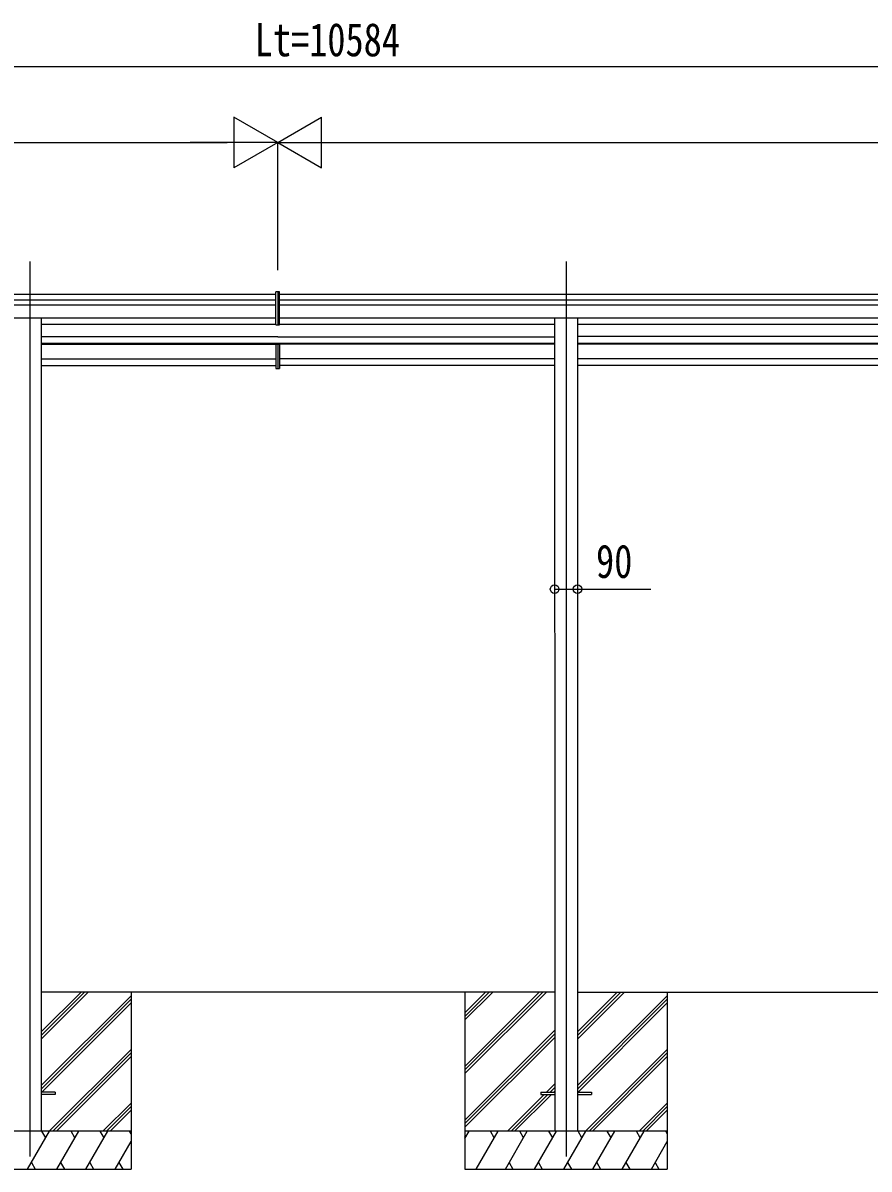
# Model space of a CAD drawing. Units: millimetres, scale not verified. Extents: x -16820 to 16820, y -11880 to 11880.
# Drawn here: x -389 to 2957, y -8043 to -3510 of the extents above; entities that cross this region are included whole.
import ezdxf
from ezdxf.enums import TextEntityAlignment as Align

# ---------------------------------------------------------------- set-up
doc = ezdxf.new("R2010")
doc.units = ezdxf.units.MM
doc.header["$LTSCALE"] = 40
for name, color, linetype in [('0-3_YKK_12', 2, 'Continuous'), ('0-4_YKK_13', 4, 'Continuous'), ('0-5_YKK_A1', 4, 'Continuous'), ('0-6_YKK_D', 6, 'Continuous')]:
    doc.layers.add(name, color=color, linetype=linetype)
doc.styles.add('ＭＳ ゴシック', font='')
doc.styles.get('ＭＳ ゴシック').set_extended_font_data('MS Gothic')

msp = doc.modelspace()

# ---------------------------------------------------------------- linework, layer by layer
at = {"layer": '0-3_YKK_12'}
for p, q in [((-361.3, -4453.91), (-361.3, -4931.65)), ((1758.7, -4453.91), (1758.7, -4931.65)), ((-361.3, -4931.65), (-361.3, -7993.43)), ((1758.7, -4931.65), (1758.7, -7993.43))]:
    msp.add_line(p, q, dxfattribs=at)
at = {"layer": '0-4_YKK_13'}
for p, q in [((618.7, -4573.36), (611.2, -4573.86)), ((611.2, -4703.75), (611.2, -4573.86)), ((626.2, -4573.86), (618.7, -4573.36)), ((618.7, -4573.36), (618.7, -4704.26)), ((626.2, -4703.75), (626.2, -4573.86)), ((611.2, -4782.14), (611.2, -4876.75)), ((616.2, -4781.14), (612.2, -4781.14)), ((618.7, -4780.08), (618.7, -4877.26)), ((621.2, -4781.11), (625.2, -4781.14)), ((626.2, -4782.14), (626.2, -4876.75)), ((611.2, -4876.76), (618.7, -4877.26)), ((618.7, -4877.26), (626.2, -4876.76)), ((-261.3, -7738.93), (-316.3, -7738.93)), ((-261.3, -7747.93), (-316.3, -7747.93)), ((-261.3, -7738.93), (-261.3, -7747.93)), ((1658.7, -7738.93), (1658.7, -7747.93)), ((1658.7, -7738.93), (1713.7, -7738.93)), ((1658.7, -7747.93), (1713.7, -7747.93)), ((1803.7, -7738.93), (1858.7, -7738.93)), ((1803.7, -7747.93), (1858.7, -7747.93)), ((1858.7, -7738.93), (1858.7, -7747.93))]:
    msp.add_line(p, q, dxfattribs=at)
for points in [[(611.2, -4703.75), (618.7, -4704.26), (626.2, -4703.75)], [(616.2, -4781.12), (616.2, -4780.55), (616.2, -4780.1)], [(621.2, -4781.12), (621.2, -4780.55), (621.2, -4780.1)]]:
    msp.add_lwpolyline(points, dxfattribs=at)
for centre, major_axis, start_param, end_param in [((612.2, -4782.14), (0.909, 0.42), 1.1412323, 2.7120287), ((625.2, -4782.14), (0.909, -0.42), 0.429564, 2.0003603)]:
    msp.add_ellipse(centre, major_axis=major_axis, ratio=0.991593, start_param=start_param, end_param=end_param, dxfattribs=at)
at = {"layer": '0-5_YKK_A1'}
for p, q in [((-4225.4, -4582.7), (611.2, -4582.7)), ((-4209.4, -4605.57), (611.2, -4605.57)), ((626.2, -4582.7), (6182.8, -4582.7)), ((626.2, -4605.57), (6166.8, -4605.57)), ((-4209.4, -4625.73), (611.2, -4625.73)), ((626.2, -4625.73), (6166.8, -4625.73)), ((-4209.4, -4676.94), (611.2, -4676.94)), ((-316.1, -4676.94), (-316.1, -7893.43)), ((-316.08, -4701.26), (611.2, -4701.26)), ((626.2, -4676.94), (6166.8, -4676.94)), ((626.2, -4701.26), (1713.52, -4701.26)), ((1803.92, -4701.26), (5013.52, -4701.26)), ((618.7, -4751.15), (-316.1, -4751.15)), ((618.7, -4751.15), (1713.51, -4751.08)), ((5013.5, -4751.15), (1803.89, -4750.93)), ((-316.1, -4777.39), (618.7, -4777.39)), ((-316.1, -4780.1), (618.7, -4780.1)), ((-287.35, -4777.39), (-287.35, -4780.1)), ((-279.2, -4777.39), (-279.2, -4780.1)), ((-107.35, -4777.39), (-107.35, -4780.1)), ((-99.2, -4777.39), (-99.2, -4780.1)), ((72.65, -4777.39), (72.65, -4780.1)), ((80.8, -4777.39), (80.8, -4780.1)), ((252.65, -4777.39), (252.65, -4780.1)), ((260.8, -4777.39), (260.8, -4780.1)), ((432.65, -4777.39), (432.65, -4780.1)), ((440.8, -4777.39), (440.8, -4780.1)), ((612.65, -4777.39), (612.65, -4780.1)), ((618.7, -4777.39), (1713.51, -4777.39)), ((1713.5, -4780.1), (618.7, -4780.1)), ((620.8, -4777.39), (620.8, -4780.1)), ((792.65, -4777.39), (792.65, -4780.1)), ((800.8, -4777.39), (800.8, -4780.1)), ((972.65, -4777.39), (972.65, -4780.1)), ((980.8, -4777.39), (980.8, -4780.1)), ((1152.65, -4777.39), (1152.65, -4780.1)), ((1160.8, -4777.39), (1160.8, -4780.1)), ((1332.65, -4777.39), (1332.65, -4780.1)), ((1340.8, -4777.39), (1340.8, -4780.1)), ((1512.65, -4777.39), (1512.65, -4780.1)), ((1520.8, -4777.39), (1520.8, -4780.1)), ((1692.65, -4777.39), (1692.65, -4780.1)), ((1700.8, -4777.39), (1700.8, -4780.1)), ((1803.89, -4777.39), (5013.5, -4777.39)), ((5013.5, -4780.1), (1803.9, -4780.1)), ((1872.65, -4777.39), (1872.65, -4780.1)), ((1880.8, -4777.39), (1880.8, -4780.1)), ((2052.65, -4777.39), (2052.65, -4780.1)), ((2060.8, -4777.39), (2060.8, -4780.1)), ((2232.65, -4777.39), (2232.65, -4780.1)), ((2240.8, -4777.39), (2240.8, -4780.1)), ((2412.65, -4777.39), (2412.65, -4780.1)), ((2420.8, -4777.39), (2420.8, -4780.1)), ((2592.65, -4777.39), (2592.65, -4780.1)), ((2600.8, -4777.39), (2600.8, -4780.1)), ((2772.65, -4777.39), (2772.65, -4780.1)), ((2780.8, -4777.39), (2780.8, -4780.1)), ((2952.65, -4777.39), (2952.65, -4780.1)), ((-316.1, -4838.67), (611.2, -4838.67)), ((1713.5, -4838.67), (626.2, -4838.67)), ((5013.5, -4838.67), (1803.9, -4838.67)), ((-316.1, -4864.75), (611.2, -4864.76)), ((1713.5, -4864.75), (626.2, -4864.75)), ((5013.5, -4864.74), (1803.9, -4864.76)), ((-316.3, -7529.06), (-130.67, -7343.43)), ((-316.3, -7514.92), (-144.81, -7343.43)), ((-316.3, -7500.77), (-158.95, -7343.43)), ((1713.7, -7343.43), (-316.3, -7343.43)), ((38.7, -7343.43), (38.7, -8043.43)), ((1358.7, -7343.43), (1358.7, -8043.43)), ((1358.7, -7637.4), (1652.68, -7343.43)), ((1358.7, -7651.55), (1666.82, -7343.43)), ((1358.7, -7665.69), (1680.96, -7343.43)), ((1358.7, -7425.27), (1440.54, -7343.43)), ((1358.7, -7439.41), (1454.69, -7343.43)), ((1358.7, -7453.56), (1468.83, -7343.43)), ((1803.7, -7529.06), (1989.33, -7343.43)), ((1803.7, -7514.92), (1975.19, -7343.43)), ((1803.7, -7500.77), (1961.05, -7343.43)), ((1803.7, -7343.43), (5013.7, -7343.43)), ((2158.7, -7343.43), (2158.7, -8043.43)), ((-316.3, -7712.9), (38.7, -7357.91)), ((-316.3, -7727.05), (38.7, -7372.05)), ((-314.04, -7738.93), (38.7, -7386.19)), ((1803.7, -7712.9), (2158.7, -7357.91)), ((1803.7, -7727.05), (2158.7, -7372.05)), ((1805.96, -7738.93), (2158.7, -7386.19)), ((1358.7, -7849.54), (1713.7, -7494.54)), ((1358.7, -7863.68), (1713.7, -7508.68)), ((1358.7, -7877.82), (1713.7, -7522.82)), ((-284.69, -7893.43), (38.7, -7570.04)), ((1835.31, -7893.43), (2158.7, -7570.04)), ((-270.55, -7893.43), (38.7, -7584.18)), ((-256.41, -7893.43), (38.7, -7598.32)), ((1849.45, -7893.43), (2158.7, -7584.18)), ((1863.59, -7893.43), (2158.7, -7598.32)), ((1526.94, -7893.43), (1672.44, -7747.93)), ((1541.08, -7893.43), (1686.58, -7747.93)), ((1555.22, -7893.43), (1700.73, -7747.93)), ((1681.44, -7738.93), (1713.7, -7706.67)), ((1695.58, -7738.93), (1713.7, -7720.81)), ((1709.73, -7738.93), (1713.7, -7734.95)), ((-72.56, -7893.43), (38.7, -7782.17)), ((-58.42, -7893.43), (38.7, -7796.31)), ((2047.44, -7893.43), (2158.7, -7782.17)), ((2061.58, -7893.43), (2158.7, -7796.31)), ((-44.28, -7893.43), (38.7, -7810.45)), ((2075.72, -7893.43), (2158.7, -7810.45)), ((38.7, -7893.43), (-761.3, -7893.43)), ((-370.34, -8043.43), (-283.74, -7893.43)), ((-298.74, -7919.41), (-313.74, -7893.43)), ((-254.87, -8043.43), (-168.27, -7893.43)), ((-183.27, -7919.41), (-198.27, -7893.43)), ((-139.4, -8043.43), (-52.8, -7893.43)), ((-67.8, -7919.41), (-82.8, -7893.43)), ((38.7, -7903.87), (32.67, -7893.43)), ((2158.7, -7893.43), (1358.7, -7893.43)), ((1358.7, -7922.37), (1375.41, -7893.43)), ((1360.41, -7919.41), (1358.7, -7916.45)), ((1403.24, -8043.43), (1489.85, -7893.43)), ((1474.85, -7919.41), (1459.84, -7893.43)), ((1518.72, -8043.43), (1605.32, -7893.43)), ((1590.32, -7919.41), (1575.32, -7893.43)), ((1634.19, -8043.43), (1720.79, -7893.43)), ((1705.79, -7919.41), (1690.79, -7893.43)), ((1749.66, -8043.43), (1836.26, -7893.43)), ((1821.26, -7919.41), (1806.26, -7893.43)), ((1865.13, -8043.43), (1951.73, -7893.43)), ((1936.73, -7919.41), (1921.73, -7893.43)), ((1980.6, -8043.43), (2067.2, -7893.43)), ((2052.2, -7919.41), (2037.2, -7893.43)), ((2158.7, -7903.87), (2152.67, -7893.43)), ((-23.93, -8043.43), (38.7, -7934.94)), ((2096.07, -8043.43), (2158.7, -7934.94)), ((-355.34, -8017.45), (-340.35, -8043.43)), ((-239.88, -8017.45), (-224.88, -8043.43)), ((-124.4, -8017.45), (-109.41, -8043.43)), ((-8.93, -8017.45), (6.06, -8043.43)), ((1533.71, -8017.45), (1548.71, -8043.43)), ((1649.19, -8017.45), (1664.18, -8043.43)), ((1764.66, -8017.45), (1779.65, -8043.43)), ((1880.12, -8017.45), (1895.12, -8043.43)), ((1995.6, -8017.45), (2010.59, -8043.43)), ((2111.07, -8017.45), (2126.06, -8043.43)), ((-761.3, -8043.43), (38.7, -8043.43)), ((1358.7, -8043.43), (2158.7, -8043.43))]:
    msp.add_line(p, q, dxfattribs=at)
for points in [[(1713.5, -4676.94), (1713.7, -7168.43), (1713.7, -7893.43)], [(1803.9, -4676.94), (1803.7, -7168.43), (1803.7, -7893.43)]]:
    msp.add_lwpolyline(points, dxfattribs=at)
at = {"layer": '0-6_YKK_D'}
for p, q in [((-4113.4, -3682.7), (6070.7, -3682.7)), ((618.7, -3982.7), (445.49, -3882.7)), ((445.49, -3882.7), (445.49, -4082.7)), ((618.7, -3982.7), (791.9, -3882.7)), ((791.9, -4082.7), (791.9, -3882.7)), ((-4113.4, -3982.7), (418.7, -3982.7)), ((618.7, -3982.7), (272.29, -3982.7)), ((618.7, -3982.7), (445.49, -4082.7)), ((618.7, -4488.3), (618.7, -3981.7)), ((618.7, -4486.6), (618.7, -3981.7)), ((618.7, -3982.7), (791.9, -4082.7)), ((618.7, -3982.7), (965.11, -3982.7)), ((818.7, -3982.7), (6070.7, -3982.7))]:
    msp.add_line(p, q, dxfattribs=at)
msp.add_lwpolyline([(1713.5, -5750.2), (1803.9, -5750.2), (2093.76, -5750.2)], dxfattribs=at)
for centre in [(1713.5, -5750.2), (1803.9, -5750.2)]:
    msp.add_circle(centre, 17, dxfattribs=at)

# ---------------------------------------------------------------- texts
at = {"layer": '0-6_YKK_D', "style": 'ＭＳ ゴシック', "width": 0.8}
for s, p in [('Lt=10584', (527.45, -3681.7)), ('90', (1877.23, -5744.86))]:
    msp.add_text(s, height=132, dxfattribs=at).set_placement(p, align=Align.BOTTOM_LEFT)

doc.saveas('drawing.dxf')
